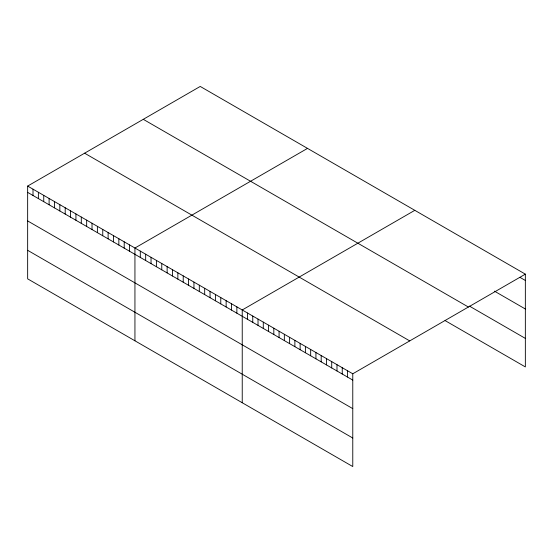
<?xml version="1.0" encoding="UTF-8"?>
<svg xmlns="http://www.w3.org/2000/svg" width="553" height="553" viewBox="0 0 553 553"><rect width="100%" height="100%" fill="white"/><g stroke="black" fill="none" stroke-linecap="round" stroke-linejoin="round"><path stroke-width="0.83" d="M27.65 186.078L352.773 373.787L352.773 466.559L27.65 278.85L27.65 186.078L200.227 86.441L525.35 274.15L525.35 366.922L445.075 320.581M307.516 148.384L134.939 248.021L134.939 340.793M414.805 210.327L242.235 309.963L242.235 402.736M352.773 373.787L525.35 274.15M520.083 277.426L525.35 280.461M494.423 291.141L525.35 308.996M469.421 306.099L525.35 338.395M143.275 119.324L468.398 307.033M84.602 153.195L409.725 340.904M27.65 192.389L352.773 380.098M27.65 220.924L352.773 408.632M27.65 250.315L352.773 438.024M347.512 370.745L347.512 377.056M342.245 367.704L342.245 374.022M336.984 364.669L336.984 370.98M331.717 361.627L331.717 367.939M326.457 358.593L326.457 364.904M321.189 355.551L321.189 361.862M315.929 352.51L315.929 358.828M310.662 349.475L310.662 355.786M305.401 346.434L305.401 352.745M300.134 343.392L300.134 349.71M294.873 340.358L294.873 346.669M289.606 337.316L289.606 343.627M284.346 334.275L284.346 340.593M279.078 331.24L279.078 337.551M273.818 328.199L273.818 334.51M268.551 325.157L268.551 331.475M263.29 322.123L263.29 328.434M258.023 319.081L258.023 325.392M252.762 316.04L252.762 322.358M247.495 313.005L247.495 319.316M236.871 306.867L236.871 313.178M231.5 303.77L231.5 310.081M226.136 300.673L226.136 306.984M220.771 297.576L220.771 303.887M215.407 294.479L215.407 300.791M210.043 291.383L210.043 297.694M204.679 288.286L204.679 294.597M199.315 285.189L199.315 291.5M193.951 282.092L193.951 288.403M188.587 278.989L188.587 285.307M183.223 275.892L183.223 282.21M177.859 272.795L177.859 279.113M172.495 269.698L172.495 276.016M167.13 266.601L167.13 272.919M161.766 263.505L161.766 269.823M156.402 260.408L156.402 266.719M151.038 257.311L151.038 263.622M145.667 254.214L145.667 260.525M140.303 251.117L140.303 257.428M129.575 244.924L129.575 251.235M124.211 241.827L124.211 248.138M118.847 238.73L118.847 245.041M113.483 235.633L113.483 241.944M108.118 232.536L108.118 238.848M102.754 229.44L102.754 235.751M97.39 226.343L97.39 232.654M92.026 223.239L92.026 229.557M86.662 220.142L86.662 226.46M81.298 217.046L81.298 223.364M75.934 213.949L75.934 220.267M70.57 210.852L70.57 217.17M65.199 207.755L65.199 214.073M59.835 204.658L59.835 210.97M54.471 201.562L54.471 207.873M49.106 198.465L49.106 204.776M43.742 195.368L43.742 201.679M38.378 192.271L38.378 198.582M33.014 189.174L33.014 195.486"/></g></svg>
